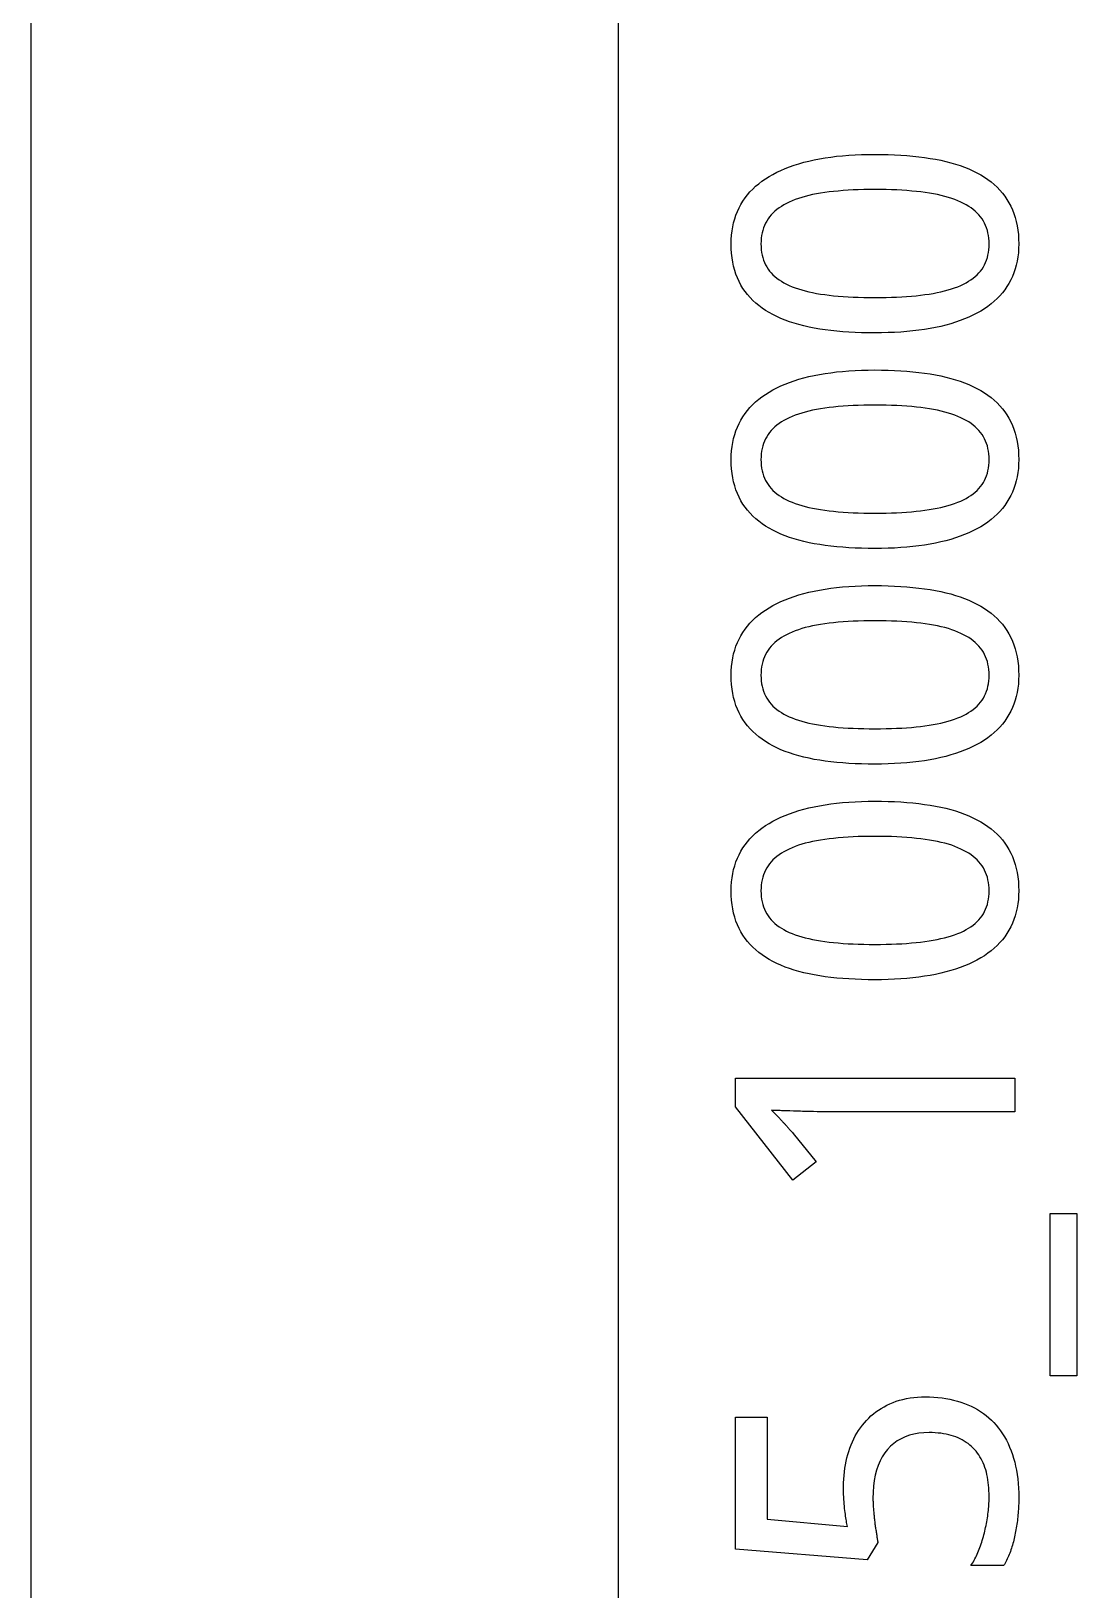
# Model space of a CAD drawing. Extents: x 3 to 23, y 13 to 118.
# Drawn here: x 10.2 to 19.11, y 38.82 to 52.09 of the extents above; entities that cross this region are included whole.
import ezdxf

# ---------------------------------------------------------------- set-up
doc = ezdxf.new("R2010")
doc.units = 0
doc.layers.get('0').update_dxf_attribs({"linetype": 'CONTINUOUS'})

msp = doc.modelspace()

# ---------------------------------------------------------------- linework, layer by layer
at = {"color": 0}
for points in [[(10.2, 52.74), (15.2, 52.74), (15.2, 22.7), (10.2, 22.7), (10.2, 52.74)], [(17.3865, 51.0437), (17.4435, 51.0433), (17.4993, 51.0421), (17.5539, 51.04), (17.6074, 51.0369), (17.6596, 51.0332), (17.7106, 51.0285), (17.7603, 51.0231), (17.8089, 51.0167), (17.8563, 51.0094), (17.9025, 51.0014), (17.9474, 50.9928), (17.9908, 50.9831), (18.0329, 50.9724), (18.0736, 50.9606), (18.1128, 50.9478), (18.1507, 50.9339), (18.1872, 50.9189), (18.2222, 50.9031), (18.256, 50.886), (18.2882, 50.8679), (18.319, 50.8492), (18.3483, 50.8293), (18.3762, 50.8085), (18.4025, 50.7864), (18.4274, 50.7633), (18.4507, 50.7393), (18.4725, 50.714), (18.4929, 50.6878), (18.5118, 50.6604), (18.529, 50.6319), (18.5449, 50.6024), (18.559, 50.5715), (18.5714, 50.5394), (18.5822, 50.5061), (18.5914, 50.4717), (18.5989, 50.4358), (18.6046, 50.3989), (18.6087, 50.3606), (18.6113, 50.3211), (18.6121, 50.2804), (18.6113, 50.2425), (18.6087, 50.2056), (18.6046, 50.1696), (18.5989, 50.1346), (18.5914, 50.1006), (18.5822, 50.0675), (18.5714, 50.0354), (18.559, 50.0043), (18.5449, 49.9743), (18.529, 49.9451), (18.5118, 49.9172), (18.4929, 49.8904), (18.4725, 49.8644), (18.4507, 49.8394), (18.4274, 49.8153), (18.4025, 49.7922), (18.3762, 49.77), (18.3483, 49.7487), (18.319, 49.7285), (18.2882, 49.7092), (18.256, 49.691), (18.2222, 49.6739), (18.1872, 49.6575), (18.1507, 49.6422), (18.1128, 49.6278), (18.0736, 49.6142), (18.0329, 49.6015), (17.9908, 49.5899), (17.9474, 49.579), (17.9025, 49.5692), (17.8563, 49.5604), (17.8089, 49.5528), (17.7603, 49.5458), (17.7106, 49.54), (17.6596, 49.535), (17.6074, 49.5308), (17.5539, 49.5276), (17.4993, 49.5254), (17.4435, 49.524), (17.3865, 49.5236), (17.3294, 49.524), (17.2737, 49.5251), (17.219, 49.5272), (17.1657, 49.5301), (17.1135, 49.5337), (17.0625, 49.5382), (17.0126, 49.5435), (16.9642, 49.5496), (16.9168, 49.5565), (16.8706, 49.5643), (16.8257, 49.5732), (16.7822, 49.5831), (16.7403, 49.5939), (16.6997, 49.6057), (16.6606, 49.6183), (16.6229, 49.6321), (16.5867, 49.6467), (16.5518, 49.6622), (16.5185, 49.6786), (16.4864, 49.6961), (16.4556, 49.7149), (16.4262, 49.7346), (16.3985, 49.7554), (16.3721, 49.7774), (16.3472, 49.8003), (16.3239, 49.8242), (16.3021, 49.8492), (16.2818, 49.8753), (16.2629, 49.9024), (16.2456, 49.9304), (16.2299, 49.96), (16.2157, 49.9908), (16.2032, 50.0228), (16.1925, 50.056), (16.1833, 50.0904), (16.1758, 50.126), (16.17, 50.1628), (16.1658, 50.2008), (16.1633, 50.24), (16.1625, 50.2804), (16.1633, 50.3186), (16.1658, 50.3558), (16.17, 50.3921), (16.1758, 50.4272), (16.1833, 50.4615), (16.1925, 50.4947), (16.2032, 50.5268), (16.2157, 50.5581), (16.2299, 50.5882), (16.2456, 50.6174), (16.2626, 50.6454), (16.2811, 50.6726), (16.3012, 50.6989), (16.3229, 50.724), (16.3461, 50.7483), (16.3707, 50.7717), (16.3969, 50.7939), (16.4247, 50.8153), (16.454, 50.8356), (16.4849, 50.855), (16.5168, 50.8733), (16.5501, 50.8908), (16.585, 50.9074), (16.6212, 50.9229), (16.659, 50.9375), (16.6981, 50.9513), (16.7386, 50.964), (16.7807, 50.9758), (16.824, 50.9867), (16.8689, 50.9965), (16.9151, 51.0056), (16.9625, 51.0135), (17.0113, 51.0206), (17.0611, 51.0268), (17.1122, 51.0319), (17.1646, 51.0363), (17.2182, 51.0394), (17.2731, 51.0418), (17.3292, 51.0433), (17.3865, 51.0437)], [(17.3865, 49.8247), (17.4347, 49.8249), (17.4817, 49.8257), (17.5275, 49.8268), (17.5719, 49.8286), (17.6151, 49.8308), (17.6572, 49.8335), (17.6981, 49.8367), (17.7375, 49.8403), (17.7758, 49.8444), (17.8129, 49.849), (17.8487, 49.8543), (17.8835, 49.86), (17.9169, 49.8664), (17.9492, 49.8733), (17.9801, 49.8808), (18.01, 49.8889), (18.0386, 49.8976), (18.0661, 49.9069), (18.0924, 49.9168), (18.1174, 49.9272), (18.1408, 49.9383), (18.1632, 49.95), (18.1843, 49.9624), (18.2043, 49.9754), (18.2231, 49.989), (18.2407, 50.0033), (18.2572, 50.0183), (18.2725, 50.034), (18.2867, 50.0503), (18.2996, 50.0672), (18.3111, 50.0851), (18.3213, 50.1039), (18.3303, 50.1233), (18.3382, 50.1435), (18.3447, 50.1644), (18.3501, 50.1861), (18.3544, 50.2086), (18.3574, 50.2318), (18.3592, 50.2557), (18.3599, 50.2804), (18.3592, 50.3051), (18.3574, 50.329), (18.3544, 50.3522), (18.3501, 50.3747), (18.3447, 50.3964), (18.3382, 50.4174), (18.3303, 50.4375), (18.3213, 50.4569), (18.3111, 50.4757), (18.2996, 50.4936), (18.2869, 50.5108), (18.2731, 50.5275), (18.2581, 50.5435), (18.2418, 50.5588), (18.2243, 50.5733), (18.2057, 50.5874), (18.1858, 50.6007), (18.1647, 50.6135), (18.1424, 50.6254), (18.1189, 50.6368), (18.0942, 50.6479), (18.0683, 50.6583), (18.0411, 50.6681), (18.0126, 50.6772), (17.9831, 50.6857), (17.9521, 50.6935), (17.92, 50.7007), (17.8867, 50.7072), (17.8521, 50.7131), (17.8163, 50.7182), (17.7787, 50.7232), (17.7401, 50.7276), (17.7003, 50.7315), (17.6592, 50.7349), (17.6168, 50.7378), (17.5732, 50.7401), (17.5285, 50.7419), (17.4824, 50.7432), (17.435, 50.744), (17.3865, 50.7443), (17.3383, 50.744), (17.2914, 50.7432), (17.2456, 50.7419), (17.2011, 50.7401), (17.1578, 50.7378), (17.1158, 50.7349), (17.075, 50.7315), (17.0354, 50.7276), (16.9972, 50.7232), (16.9601, 50.7182), (16.9243, 50.7131), (16.8896, 50.7072), (16.8563, 50.7007), (16.8242, 50.6935), (16.7932, 50.6857), (16.7636, 50.6772), (16.7351, 50.6681), (16.7081, 50.6583), (16.6821, 50.6479), (16.6574, 50.6368), (16.6339, 50.6254), (16.6115, 50.6135), (16.5906, 50.6007), (16.5707, 50.5874), (16.5519, 50.5733), (16.5344, 50.5588), (16.5182, 50.5435), (16.5032, 50.5275), (16.4893, 50.5108), (16.4767, 50.4936), (16.4653, 50.4757), (16.455, 50.4569), (16.446, 50.4375), (16.4382, 50.4174), (16.4315, 50.3964), (16.4261, 50.3747), (16.4219, 50.3522), (16.4189, 50.329), (16.4171, 50.3051), (16.4165, 50.2804), (16.4171, 50.2557), (16.4189, 50.2318), (16.4219, 50.2086), (16.4261, 50.1861), (16.4315, 50.1644), (16.4382, 50.1435), (16.446, 50.1233), (16.455, 50.1039), (16.4653, 50.0851), (16.4767, 50.0672), (16.4893, 50.0503), (16.5032, 50.034), (16.5182, 50.0183), (16.5344, 50.0033), (16.5519, 49.989), (16.5707, 49.9754), (16.5906, 49.9624), (16.6115, 49.95), (16.6339, 49.9383), (16.6574, 49.9272), (16.6821, 49.9168), (16.7081, 49.9069), (16.7351, 49.8976), (16.7636, 49.8889), (16.7932, 49.8808), (16.8242, 49.8733), (16.8563, 49.8664), (16.8896, 49.86), (16.9243, 49.8543), (16.9601, 49.849), (16.9972, 49.8444), (17.0354, 49.8403), (17.075, 49.8367), (17.1158, 49.8335), (17.1578, 49.8308), (17.2011, 49.8286), (17.2456, 49.8268), (17.2914, 49.8257), (17.3383, 49.8249), (17.3865, 49.8247)], [(17.3865, 49.2078), (17.4435, 49.2074), (17.4993, 49.2061), (17.5539, 49.204), (17.6074, 49.201), (17.6596, 49.1972), (17.7106, 49.1926), (17.7603, 49.1871), (17.8089, 49.1807), (17.8563, 49.1735), (17.9025, 49.1656), (17.9474, 49.1568), (17.9908, 49.1471), (18.0329, 49.1364), (18.0736, 49.1246), (18.1128, 49.1118), (18.1507, 49.0979), (18.1872, 49.0831), (18.2222, 49.0671), (18.256, 49.05), (18.2882, 49.0321), (18.319, 49.0132), (18.3483, 48.9935), (18.3762, 48.9725), (18.4025, 48.9506), (18.4274, 48.9275), (18.4507, 48.9033), (18.4725, 48.8781), (18.4929, 48.8518), (18.5118, 48.8244), (18.529, 48.796), (18.5449, 48.7664), (18.559, 48.7356), (18.5714, 48.7035), (18.5822, 48.6703), (18.5914, 48.6357), (18.5989, 48.5999), (18.6046, 48.5629), (18.6087, 48.5247), (18.6113, 48.4851), (18.6121, 48.4444), (18.6113, 48.4065), (18.6087, 48.3696), (18.6046, 48.3336), (18.5989, 48.2986), (18.5914, 48.2646), (18.5822, 48.2315), (18.5714, 48.1994), (18.559, 48.1685), (18.5449, 48.1383), (18.529, 48.1092), (18.5118, 48.0814), (18.4929, 48.0544), (18.4725, 48.0285), (18.4507, 48.0035), (18.4274, 47.9793), (18.4025, 47.9563), (18.3762, 47.934), (18.3483, 47.9128), (18.319, 47.8925), (18.2882, 47.8732), (18.256, 47.8551), (18.2222, 47.8379), (18.1872, 47.8217), (18.1507, 47.8063), (18.1128, 47.7918), (18.0736, 47.7782), (18.0329, 47.7656), (17.9908, 47.7539), (17.9474, 47.7431), (17.9025, 47.7332), (17.8563, 47.7246), (17.8089, 47.7168), (17.7603, 47.71), (17.7106, 47.704), (17.6596, 47.699), (17.6074, 47.6949), (17.5539, 47.6917), (17.4993, 47.6894), (17.4435, 47.6881), (17.3865, 47.6876), (17.3294, 47.6881), (17.2737, 47.6893), (17.219, 47.6913), (17.1657, 47.6942), (17.1135, 47.6978), (17.0625, 47.7022), (17.0126, 47.7075), (16.9642, 47.7136), (16.9168, 47.7206), (16.8706, 47.7283), (16.8257, 47.7372), (16.7822, 47.7471), (16.7403, 47.7579), (16.6997, 47.7697), (16.6606, 47.7825), (16.6229, 47.7961), (16.5867, 47.8107), (16.5518, 47.8263), (16.5185, 47.8428), (16.4864, 47.8601), (16.4556, 47.8789), (16.4262, 47.8987), (16.3985, 47.9196), (16.3721, 47.9414), (16.3472, 47.9643), (16.3239, 47.9883), (16.3021, 48.0133), (16.2818, 48.0393), (16.2629, 48.0664), (16.2456, 48.0946), (16.2299, 48.1242), (16.2157, 48.1549), (16.2032, 48.1868), (16.1925, 48.22), (16.1833, 48.2544), (16.1758, 48.29), (16.17, 48.3268), (16.1658, 48.3649), (16.1633, 48.404), (16.1625, 48.4444), (16.1633, 48.4826), (16.1658, 48.5199), (16.17, 48.5561), (16.1758, 48.5914), (16.1833, 48.6256), (16.1925, 48.6587), (16.2032, 48.6908), (16.2157, 48.7221), (16.2299, 48.7522), (16.2456, 48.7814), (16.2626, 48.8096), (16.2811, 48.8367), (16.3012, 48.8629), (16.3229, 48.8882), (16.3461, 48.9124), (16.3707, 48.9357), (16.3969, 48.9579), (16.4247, 48.9793), (16.454, 48.9996), (16.4849, 49.019), (16.5168, 49.0374), (16.5501, 49.0549), (16.585, 49.0714), (16.6212, 49.0869), (16.659, 49.1017), (16.6981, 49.1153), (16.7386, 49.1281), (16.7807, 49.1399), (16.824, 49.1507), (16.8689, 49.1606), (16.9151, 49.1696), (16.9625, 49.1776), (17.0113, 49.1847), (17.0611, 49.1908), (17.1122, 49.196), (17.1646, 49.2003), (17.2182, 49.2036), (17.2731, 49.206), (17.3292, 49.2074), (17.3865, 49.2078)], [(17.3865, 47.9887), (17.4347, 47.989), (17.4817, 47.9897), (17.5275, 47.991), (17.5719, 47.9926), (17.6151, 47.9949), (17.6572, 47.9975), (17.6981, 48.0007), (17.7375, 48.0043), (17.7758, 48.0085), (17.8129, 48.0132), (17.8487, 48.0183), (17.8835, 48.024), (17.9169, 48.0304), (17.9492, 48.0374), (17.9801, 48.0449), (18.01, 48.0531), (18.0386, 48.0617), (18.0661, 48.071), (18.0924, 48.0808), (18.1174, 48.0913), (18.1408, 48.1024), (18.1632, 48.114), (18.1843, 48.1264), (18.2043, 48.1394), (18.2231, 48.1531), (18.2407, 48.1675), (18.2572, 48.1824), (18.2725, 48.1981), (18.2867, 48.2143), (18.2996, 48.2312), (18.3111, 48.2492), (18.3213, 48.2679), (18.3303, 48.2874), (18.3382, 48.3075), (18.3447, 48.3285), (18.3501, 48.3501), (18.3544, 48.3726), (18.3574, 48.3958), (18.3592, 48.4197), (18.3599, 48.4444), (18.3592, 48.4692), (18.3574, 48.4931), (18.3544, 48.5162), (18.3501, 48.5388), (18.3447, 48.5604), (18.3382, 48.5814), (18.3303, 48.6015), (18.3213, 48.621), (18.3111, 48.6397), (18.2996, 48.6576), (18.2869, 48.6749), (18.2731, 48.6915), (18.2581, 48.7075), (18.2418, 48.7228), (18.2243, 48.7374), (18.2057, 48.7514), (18.1858, 48.7647), (18.1647, 48.7775), (18.1424, 48.7894), (18.1189, 48.801), (18.0942, 48.8119), (18.0683, 48.8224), (18.0411, 48.8322), (18.0126, 48.8413), (17.9831, 48.8497), (17.9521, 48.8575), (17.92, 48.8647), (17.8867, 48.8713), (17.8521, 48.8771), (17.8163, 48.8822), (17.7787, 48.8872), (17.7401, 48.8917), (17.7003, 48.8956), (17.6592, 48.8989), (17.6168, 48.9018), (17.5732, 48.9042), (17.5285, 48.906), (17.4824, 48.9072), (17.435, 48.9081), (17.3865, 48.9083), (17.3383, 48.9081), (17.2914, 48.9072), (17.2456, 48.906), (17.2011, 48.9042), (17.1578, 48.9018), (17.1158, 48.8989), (17.075, 48.8956), (17.0354, 48.8917), (16.9972, 48.8872), (16.9601, 48.8822), (16.9243, 48.8771), (16.8896, 48.8713), (16.8563, 48.8647), (16.8242, 48.8575), (16.7932, 48.8497), (16.7636, 48.8413), (16.7351, 48.8322), (16.7081, 48.8224), (16.6821, 48.8119), (16.6574, 48.801), (16.6339, 48.7894), (16.6115, 48.7775), (16.5906, 48.7647), (16.5707, 48.7514), (16.5519, 48.7374), (16.5344, 48.7228), (16.5182, 48.7075), (16.5032, 48.6915), (16.4893, 48.6749), (16.4767, 48.6576), (16.4653, 48.6397), (16.455, 48.621), (16.446, 48.6015), (16.4382, 48.5814), (16.4315, 48.5604), (16.4261, 48.5388), (16.4219, 48.5162), (16.4189, 48.4931), (16.4171, 48.4692), (16.4165, 48.4444), (16.4171, 48.4197), (16.4189, 48.3958), (16.4219, 48.3726), (16.4261, 48.3501), (16.4315, 48.3285), (16.4382, 48.3075), (16.446, 48.2874), (16.455, 48.2679), (16.4653, 48.2492), (16.4767, 48.2312), (16.4893, 48.2143), (16.5032, 48.1981), (16.5182, 48.1824), (16.5344, 48.1675), (16.5519, 48.1531), (16.5707, 48.1394), (16.5906, 48.1264), (16.6115, 48.114), (16.6339, 48.1024), (16.6574, 48.0913), (16.6821, 48.0808), (16.7081, 48.071), (16.7351, 48.0617), (16.7636, 48.0531), (16.7932, 48.0449), (16.8242, 48.0374), (16.8563, 48.0304), (16.8896, 48.024), (16.9243, 48.0183), (16.9601, 48.0132), (16.9972, 48.0085), (17.0354, 48.0043), (17.075, 48.0007), (17.1158, 47.9975), (17.1578, 47.9949), (17.2011, 47.9926), (17.2456, 47.991), (17.2914, 47.9897), (17.3383, 47.989), (17.3865, 47.9887)], [(17.3865, 47.3718), (17.4435, 47.3714), (17.4993, 47.3701), (17.5539, 47.3681), (17.6074, 47.3651), (17.6596, 47.3613), (17.7106, 47.3567), (17.7603, 47.3511), (17.8089, 47.3447), (17.8563, 47.3376), (17.9025, 47.3296), (17.9474, 47.3208), (17.9908, 47.3112), (18.0329, 47.3004), (18.0736, 47.2886), (18.1128, 47.2758), (18.1507, 47.2619), (18.1872, 47.2471), (18.2222, 47.2311), (18.256, 47.2142), (18.2882, 47.1961), (18.319, 47.1774), (18.3483, 47.1575), (18.3762, 47.1365), (18.4025, 47.1146), (18.4274, 47.0915), (18.4507, 47.0674), (18.4725, 47.0422), (18.4929, 47.0158), (18.5118, 46.9885), (18.529, 46.9601), (18.5449, 46.9306), (18.559, 46.8997), (18.5714, 46.8676), (18.5822, 46.8343), (18.5914, 46.7997), (18.5989, 46.764), (18.6046, 46.7269), (18.6087, 46.6888), (18.6113, 46.6493), (18.6121, 46.6085), (18.6113, 46.5706), (18.6087, 46.5336), (18.6046, 46.4976), (18.5989, 46.4626), (18.5914, 46.4286), (18.5822, 46.3957), (18.5714, 46.3636), (18.559, 46.3325), (18.5449, 46.3024), (18.529, 46.2732), (18.5118, 46.2454), (18.4929, 46.2185), (18.4725, 46.1925), (18.4507, 46.1675), (18.4274, 46.1435), (18.4025, 46.1203), (18.3762, 46.0981), (18.3483, 46.0769), (18.319, 46.0565), (18.2882, 46.0372), (18.256, 46.0192), (18.2222, 46.0019), (18.1872, 45.9857), (18.1507, 45.9703), (18.1128, 45.9558), (18.0736, 45.9424), (18.0329, 45.9297), (17.9908, 45.9179), (17.9474, 45.9072), (17.9025, 45.8972), (17.8563, 45.8886), (17.8089, 45.8808), (17.7603, 45.874), (17.7106, 45.8681), (17.6596, 45.8631), (17.6074, 45.859), (17.5539, 45.8558), (17.4993, 45.8535), (17.4435, 45.8521), (17.3865, 45.8517), (17.3294, 45.8521), (17.2737, 45.8533), (17.219, 45.8554), (17.1657, 45.8582), (17.1135, 45.8618), (17.0625, 45.8664), (17.0126, 45.8717), (16.9642, 45.8778), (16.9168, 45.8846), (16.8706, 45.8924), (16.8257, 45.9012), (16.7822, 45.9113), (16.7403, 45.9221), (16.6997, 45.9338), (16.6606, 45.9465), (16.6229, 45.9601), (16.5867, 45.9747), (16.5518, 45.9903), (16.5185, 46.0068), (16.4864, 46.0242), (16.4556, 46.0429), (16.4262, 46.0628), (16.3985, 46.0836), (16.3721, 46.1054), (16.3472, 46.1283), (16.3239, 46.1524), (16.3021, 46.1774), (16.2818, 46.2033), (16.2629, 46.2304), (16.2456, 46.2586), (16.2299, 46.2882), (16.2157, 46.3189), (16.2032, 46.351), (16.1925, 46.3842), (16.1833, 46.4185), (16.1758, 46.454), (16.17, 46.4908), (16.1658, 46.5289), (16.1633, 46.5681), (16.1625, 46.6085), (16.1633, 46.6468), (16.1658, 46.684), (16.17, 46.7201), (16.1758, 46.7554), (16.1833, 46.7896), (16.1925, 46.8228), (16.2032, 46.855), (16.2157, 46.8861), (16.2299, 46.9162), (16.2456, 46.9454), (16.2626, 46.9736), (16.2811, 47.0008), (16.3012, 47.0269), (16.3229, 47.0522), (16.3461, 47.0764), (16.3707, 47.0997), (16.3969, 47.1221), (16.4247, 47.1433), (16.454, 47.1638), (16.4849, 47.1831), (16.5168, 47.2015), (16.5501, 47.2189), (16.585, 47.2354), (16.6212, 47.251), (16.659, 47.2657), (16.6981, 47.2793), (16.7386, 47.2921), (16.7807, 47.3039), (16.824, 47.3147), (16.8689, 47.3247), (16.9151, 47.3336), (16.9625, 47.3417), (17.0113, 47.3488), (17.0611, 47.3549), (17.1122, 47.36), (17.1646, 47.3643), (17.2182, 47.3676), (17.2731, 47.37), (17.3292, 47.3714), (17.3865, 47.3718)], [(17.3865, 46.1528), (17.4347, 46.1531), (17.4817, 46.1538), (17.5275, 46.155), (17.5719, 46.1567), (17.6151, 46.1589), (17.6572, 46.1615), (17.6981, 46.1647), (17.7375, 46.1685), (17.7758, 46.1725), (17.8129, 46.1772), (17.8487, 46.1824), (17.8835, 46.1882), (17.9169, 46.1944), (17.9492, 46.2014), (17.9801, 46.2089), (18.01, 46.2171), (18.0386, 46.2257), (18.0661, 46.235), (18.0924, 46.2449), (18.1174, 46.2553), (18.1408, 46.2664), (18.1632, 46.2781), (18.1843, 46.2906), (18.2043, 46.3035), (18.2231, 46.3172), (18.2407, 46.3315), (18.2572, 46.3465), (18.2725, 46.3621), (18.2867, 46.3783), (18.2996, 46.3953), (18.3111, 46.4132), (18.3213, 46.4319), (18.3303, 46.4514), (18.3382, 46.4717), (18.3447, 46.4925), (18.3501, 46.5143), (18.3544, 46.5367), (18.3574, 46.5599), (18.3592, 46.5839), (18.3599, 46.6085), (18.3592, 46.6332), (18.3574, 46.6572), (18.3544, 46.6804), (18.3501, 46.7028), (18.3447, 46.7244), (18.3382, 46.7454), (18.3303, 46.7657), (18.3213, 46.7851), (18.3111, 46.8038), (18.2996, 46.8218), (18.2869, 46.839), (18.2731, 46.8556), (18.2581, 46.8715), (18.2418, 46.8868), (18.2243, 46.9015), (18.2057, 46.9156), (18.1858, 46.9289), (18.1647, 46.9415), (18.1424, 46.9536), (18.1189, 46.965), (18.0942, 46.976), (18.0683, 46.9864), (18.0411, 46.9963), (18.0126, 47.0053), (17.9831, 47.0138), (17.9521, 47.0217), (17.92, 47.0288), (17.8867, 47.0353), (17.8521, 47.0411), (17.8163, 47.0464), (17.7787, 47.0512), (17.7401, 47.0557), (17.7003, 47.0596), (17.6592, 47.0631), (17.6168, 47.0658), (17.5732, 47.0682), (17.5285, 47.07), (17.4824, 47.0714), (17.435, 47.0721), (17.3865, 47.0724), (17.3383, 47.0721), (17.2914, 47.0714), (17.2456, 47.07), (17.2011, 47.0682), (17.1578, 47.0658), (17.1158, 47.0631), (17.075, 47.0596), (17.0354, 47.0557), (16.9972, 47.0512), (16.9601, 47.0464), (16.9243, 47.0411), (16.8896, 47.0353), (16.8563, 47.0288), (16.8242, 47.0217), (16.7932, 47.0138), (16.7636, 47.0053), (16.7351, 46.9963), (16.7081, 46.9864), (16.6821, 46.976), (16.6574, 46.965), (16.6339, 46.9536), (16.6115, 46.9415), (16.5906, 46.9289), (16.5707, 46.9156), (16.5519, 46.9015), (16.5344, 46.8868), (16.5182, 46.8715), (16.5032, 46.8556), (16.4893, 46.839), (16.4767, 46.8218), (16.4653, 46.8038), (16.455, 46.7851), (16.446, 46.7657), (16.4382, 46.7454), (16.4315, 46.7244), (16.4261, 46.7028), (16.4219, 46.6804), (16.4189, 46.6572), (16.4171, 46.6332), (16.4165, 46.6085), (16.4171, 46.5839), (16.4189, 46.5599), (16.4219, 46.5367), (16.4261, 46.5143), (16.4315, 46.4925), (16.4382, 46.4717), (16.446, 46.4514), (16.455, 46.4319), (16.4653, 46.4132), (16.4767, 46.3953), (16.4893, 46.3783), (16.5032, 46.3621), (16.5182, 46.3465), (16.5344, 46.3315), (16.5519, 46.3172), (16.5707, 46.3035), (16.5906, 46.2906), (16.6115, 46.2781), (16.6339, 46.2664), (16.6574, 46.2553), (16.6821, 46.2449), (16.7081, 46.235), (16.7351, 46.2257), (16.7636, 46.2171), (16.7932, 46.2089), (16.8242, 46.2014), (16.8563, 46.1944), (16.8896, 46.1882), (16.9243, 46.1824), (16.9601, 46.1772), (16.9972, 46.1725), (17.0354, 46.1685), (17.075, 46.1647), (17.1158, 46.1615), (17.1578, 46.1589), (17.2011, 46.1567), (17.2456, 46.155), (17.2914, 46.1538), (17.3383, 46.1531), (17.3865, 46.1528)], [(17.3865, 45.536), (17.4435, 45.5356), (17.4993, 45.5343), (17.5539, 45.5321), (17.6074, 45.5292), (17.6596, 45.5254), (17.7106, 45.5207), (17.7603, 45.5151), (17.8089, 45.5089), (17.8563, 45.5017), (17.9025, 45.4936), (17.9474, 45.485), (17.9908, 45.4753), (18.0329, 45.4644), (18.0736, 45.4528), (18.1128, 45.4399), (18.1507, 45.426), (18.1872, 45.4111), (18.2222, 45.3951), (18.256, 45.3782), (18.2882, 45.3601), (18.319, 45.3414), (18.3483, 45.3215), (18.3762, 45.3007), (18.4025, 45.2786), (18.4274, 45.2556), (18.4507, 45.2314), (18.4725, 45.2063), (18.4929, 45.18), (18.5118, 45.1526), (18.529, 45.1242), (18.5449, 45.0946), (18.559, 45.0638), (18.5714, 45.0317), (18.5822, 44.9983), (18.5914, 44.9639), (18.5989, 44.9281), (18.6046, 44.891), (18.6087, 44.8528), (18.6113, 44.8133), (18.6121, 44.7726), (18.6113, 44.7347), (18.6087, 44.6978), (18.6046, 44.6618), (18.5989, 44.6268), (18.5914, 44.5928), (18.5822, 44.5597), (18.5714, 44.5276), (18.559, 44.4965), (18.5449, 44.4664), (18.529, 44.4374), (18.5118, 44.4094), (18.4929, 44.3825), (18.4725, 44.3565), (18.4507, 44.3315), (18.4274, 44.3075), (18.4025, 44.2843), (18.3762, 44.2622), (18.3483, 44.241), (18.319, 44.2207), (18.2882, 44.2013), (18.256, 44.1832), (18.2222, 44.166), (18.1872, 44.1497), (18.1507, 44.1343), (18.1128, 44.1199), (18.0736, 44.1064), (18.0329, 44.0938), (17.9908, 44.0821), (17.9474, 44.0712), (17.9025, 44.0614), (17.8563, 44.0526), (17.8089, 44.0449), (17.7603, 44.0381), (17.7106, 44.0322), (17.6596, 44.0271), (17.6074, 44.0231), (17.5539, 44.0199), (17.4993, 44.0176), (17.4435, 44.0162), (17.3865, 44.0157), (17.3294, 44.0161), (17.2737, 44.0174), (17.219, 44.0194), (17.1657, 44.0222), (17.1135, 44.026), (17.0625, 44.0304), (17.0126, 44.0357), (16.9642, 44.0418), (16.9168, 44.0488), (16.8706, 44.0564), (16.8257, 44.0654), (16.7822, 44.0753), (16.7403, 44.0861), (16.6997, 44.0978), (16.6606, 44.1106), (16.6229, 44.1242), (16.5867, 44.1388), (16.5518, 44.1543), (16.5185, 44.1708), (16.4864, 44.1883), (16.4556, 44.2071), (16.4262, 44.2268), (16.3985, 44.2476), (16.3721, 44.2696), (16.3472, 44.2925), (16.3239, 44.3164), (16.3021, 44.3414), (16.2818, 44.3675), (16.2629, 44.3946), (16.2456, 44.4226), (16.2299, 44.4522), (16.2157, 44.4831), (16.2032, 44.515), (16.1925, 44.5482), (16.1833, 44.5825), (16.1758, 44.6182), (16.17, 44.655), (16.1658, 44.6929), (16.1633, 44.7322), (16.1625, 44.7726), (16.1633, 44.8108), (16.1658, 44.8481), (16.17, 44.8843), (16.1758, 44.9194), (16.1833, 44.9536), (16.1925, 44.9868), (16.2032, 45.019), (16.2157, 45.0501), (16.2299, 45.0804), (16.2456, 45.1094), (16.2626, 45.1376), (16.2811, 45.1649), (16.3012, 45.191), (16.3229, 45.2163), (16.3461, 45.2406), (16.3707, 45.2638), (16.3969, 45.2861), (16.4247, 45.3074), (16.454, 45.3278), (16.4849, 45.3471), (16.5168, 45.3656), (16.5501, 45.3831), (16.585, 45.3996), (16.6212, 45.4151), (16.659, 45.4297), (16.6981, 45.4435), (16.7386, 45.4561), (16.7807, 45.4679), (16.824, 45.4787), (16.8689, 45.4887), (16.9151, 45.4976), (16.9625, 45.5057), (17.0113, 45.5128), (17.0611, 45.5189), (17.1122, 45.5242), (17.1646, 45.5283), (17.2182, 45.5317), (17.2731, 45.534), (17.3292, 45.5354), (17.3865, 45.536)], [(17.3865, 44.3168), (17.4347, 44.3171), (17.4817, 44.3178), (17.5275, 44.319), (17.5719, 44.3207), (17.6151, 44.3229), (17.6572, 44.3257), (17.6981, 44.3287), (17.7375, 44.3325), (17.7758, 44.3367), (17.8129, 44.3413), (17.8487, 44.3464), (17.8835, 44.3522), (17.9169, 44.3586), (17.9492, 44.3656), (17.9801, 44.3731), (18.01, 44.3811), (18.0386, 44.3899), (18.0661, 44.399), (18.0924, 44.4089), (18.1174, 44.4194), (18.1408, 44.4304), (18.1632, 44.4422), (18.1843, 44.4546), (18.2043, 44.4676), (18.2231, 44.4812), (18.2407, 44.4956), (18.2572, 44.5106), (18.2725, 44.5261), (18.2867, 44.5425), (18.2996, 44.5593), (18.3111, 44.5774), (18.3213, 44.596), (18.3303, 44.6154), (18.3382, 44.6357), (18.3447, 44.6567), (18.3501, 44.6783), (18.3544, 44.7007), (18.3574, 44.7239), (18.3592, 44.7479), (18.3599, 44.7726), (18.3592, 44.7972), (18.3574, 44.8212), (18.3544, 44.8444), (18.3501, 44.8668), (18.3447, 44.8886), (18.3382, 44.9094), (18.3303, 44.9297), (18.3213, 44.9492), (18.3111, 44.9679), (18.2996, 44.9858), (18.2869, 45.0031), (18.2731, 45.0197), (18.2581, 45.0356), (18.2418, 45.051), (18.2243, 45.0656), (18.2057, 45.0796), (18.1858, 45.0929), (18.1647, 45.1056), (18.1424, 45.1176), (18.1189, 45.129), (18.0942, 45.1401), (18.0683, 45.1506), (18.0411, 45.1603), (18.0126, 45.1694), (17.9831, 45.1779), (17.9521, 45.1857), (17.92, 45.1928), (17.8867, 45.1993), (17.8521, 45.2051), (17.8163, 45.2104), (17.7787, 45.2154), (17.7401, 45.2197), (17.7003, 45.2238), (17.6592, 45.2271), (17.6168, 45.23), (17.5732, 45.2322), (17.5285, 45.2342), (17.4824, 45.2354), (17.435, 45.2363), (17.3865, 45.2364), (17.3383, 45.2363), (17.2914, 45.2354), (17.2456, 45.2342), (17.2011, 45.2322), (17.1578, 45.23), (17.1158, 45.2271), (17.075, 45.2238), (17.0354, 45.2197), (16.9972, 45.2154), (16.9601, 45.2104), (16.9243, 45.2051), (16.8896, 45.1993), (16.8563, 45.1928), (16.8242, 45.1857), (16.7932, 45.1779), (16.7636, 45.1694), (16.7351, 45.1603), (16.7081, 45.1506), (16.6821, 45.1401), (16.6574, 45.129), (16.6339, 45.1176), (16.6115, 45.1056), (16.5906, 45.0929), (16.5707, 45.0796), (16.5519, 45.0656), (16.5344, 45.051), (16.5182, 45.0356), (16.5032, 45.0197), (16.4893, 45.0031), (16.4767, 44.9858), (16.4653, 44.9679), (16.455, 44.9492), (16.446, 44.9297), (16.4382, 44.9094), (16.4315, 44.8886), (16.4261, 44.8668), (16.4219, 44.8444), (16.4189, 44.8212), (16.4171, 44.7972), (16.4165, 44.7726), (16.4171, 44.7479), (16.4189, 44.7239), (16.4219, 44.7007), (16.4261, 44.6783), (16.4315, 44.6567), (16.4382, 44.6357), (16.446, 44.6154), (16.455, 44.596), (16.4653, 44.5774), (16.4767, 44.5593), (16.4893, 44.5425), (16.5032, 44.5261), (16.5182, 44.5106), (16.5344, 44.4956), (16.5519, 44.4812), (16.5707, 44.4676), (16.5906, 44.4546), (16.6115, 44.4422), (16.6339, 44.4304), (16.6574, 44.4194), (16.6821, 44.4089), (16.7081, 44.399), (16.7351, 44.3899), (16.7636, 44.3811), (16.7932, 44.3731), (16.8242, 44.3656), (16.8563, 44.3586), (16.8896, 44.3522), (16.9243, 44.3464), (16.9601, 44.3413), (16.9972, 44.3367), (17.0354, 44.3325), (17.075, 44.3287), (17.1158, 44.3257), (17.1578, 44.3229), (17.2011, 44.3207), (17.2456, 44.319), (17.2914, 44.3178), (17.3383, 44.3171), (17.3865, 44.3168)], [(18.5796, 43.1775), (18.5796, 42.8911), (16.9437, 42.8911), (16.9279, 42.8914), (16.9119, 42.8917), (16.8961, 42.8921), (16.8644, 42.8926), (16.8487, 42.8931), (16.8329, 42.8933), (16.8172, 42.8936), (16.8015, 42.894), (16.786, 42.8943), (16.77, 42.895), (16.7543, 42.8956), (16.7387, 42.8961), (16.7235, 42.8967), (16.7082, 42.8972), (16.6932, 42.8976), (16.6635, 42.8985), (16.649, 42.8989), (16.6346, 42.8992), (16.6201, 42.8999), (16.606, 42.9004), (16.5922, 42.901), (16.5789, 42.9015), (16.5658, 42.9021), (16.5531, 42.9025), (16.5408, 42.9029), (16.5289, 42.9033), (16.5172, 42.9038), (16.506, 42.904), (16.5118, 42.8986), (16.5174, 42.8933), (16.5228, 42.8881), (16.5281, 42.8831), (16.5332, 42.8781), (16.5382, 42.8732), (16.5431, 42.8686), (16.5521, 42.8596), (16.5564, 42.8553), (16.5607, 42.851), (16.5649, 42.8468), (16.569, 42.8424), (16.5731, 42.8381), (16.5772, 42.8338), (16.5812, 42.8293), (16.5893, 42.8204), (16.5932, 42.8158), (16.5971, 42.8114), (16.6011, 42.8071), (16.6051, 42.8028), (16.6092, 42.7983), (16.6133, 42.7939), (16.6175, 42.7893), (16.6218, 42.7847), (16.6261, 42.7801), (16.6304, 42.7754), (16.6349, 42.7706), (16.6394, 42.7657), (16.6437, 42.7608), (16.6482, 42.7556), (16.6529, 42.7503), (16.6576, 42.7447), (16.6626, 42.7389), (16.6678, 42.7329), (16.6731, 42.7268), (16.6785, 42.7204), (16.6842, 42.7139), (16.6899, 42.7072), (16.8868, 42.4663), (16.6867, 42.31), (16.2, 42.9333), (16.2, 43.1775), (18.5796, 43.1775)], [(18.879, 42.0268), (19.1069, 42.0268), (19.1069, 40.6433), (18.879, 40.6433), (18.879, 42.0268)], [(17.1196, 39.701), (17.12, 39.7329), (17.1214, 39.7644), (17.1238, 39.7956), (17.1269, 39.8263), (17.131, 39.8564), (17.136, 39.8861), (17.1419, 39.9154), (17.1487, 39.9442), (17.1565, 39.9725), (17.1651, 40.0004), (17.1744, 40.0281), (17.1844, 40.055), (17.1954, 40.0811), (17.2074, 40.1064), (17.2201, 40.1311), (17.2337, 40.155), (17.2482, 40.1781), (17.2636, 40.2004), (17.2799, 40.2221), (17.2969, 40.2429), (17.315, 40.2633), (17.3339, 40.2828), (17.3535, 40.3014), (17.374, 40.319), (17.3954, 40.3357), (17.4176, 40.3515), (17.4408, 40.3665), (17.4647, 40.3804), (17.4894, 40.3936), (17.5151, 40.4057), (17.5415, 40.4168), (17.5687, 40.4268), (17.5969, 40.4356), (17.6258, 40.4432), (17.6554, 40.4497), (17.686, 40.455), (17.7174, 40.459), (17.7494, 40.4619), (17.7825, 40.4637), (17.8163, 40.4643), (17.8529, 40.4637), (17.8889, 40.4621), (17.9242, 40.4593), (17.9586, 40.4554), (17.9924, 40.4504), (18.0254, 40.4444), (18.0576, 40.4372), (18.0892, 40.4289), (18.1199, 40.4194), (18.1499, 40.409), (18.179, 40.3974), (18.2072, 40.3847), (18.2346, 40.371), (18.2611, 40.3561), (18.2865, 40.3403), (18.3113, 40.3232), (18.3349, 40.3051), (18.3576, 40.2861), (18.3796, 40.2658), (18.4006, 40.2446), (18.4206, 40.2222), (18.4396, 40.1989), (18.4578, 40.1744), (18.475, 40.149), (18.4913, 40.1225), (18.5065, 40.095), (18.521, 40.0664), (18.5343, 40.0368), (18.5468, 40.0061), (18.5583, 39.9744), (18.5686, 39.9421), (18.5778, 39.9086), (18.5858, 39.8743), (18.5928, 39.839), (18.5986, 39.8026), (18.6035, 39.7654), (18.6072, 39.7272), (18.61, 39.6879), (18.6115, 39.6478), (18.6121, 39.6065), (18.6121, 39.59), (18.6118, 39.5735), (18.6114, 39.5569), (18.6108, 39.5404), (18.61, 39.524), (18.6092, 39.5075), (18.6081, 39.4911), (18.6069, 39.4749), (18.6056, 39.4585), (18.604, 39.4422), (18.6022, 39.4262), (18.6004, 39.4104), (18.5983, 39.3947), (18.5961, 39.3792), (18.5938, 39.3636), (18.5912, 39.3482), (18.5886, 39.3329), (18.5857, 39.3176), (18.5828, 39.3026), (18.5796, 39.2875), (18.5765, 39.2729), (18.5733, 39.2585), (18.5699, 39.2442), (18.5663, 39.23), (18.5625, 39.216), (18.5585, 39.2019), (18.5543, 39.1882), (18.5499, 39.1746), (18.5453, 39.161), (18.5406, 39.1476), (18.5356, 39.1343), (18.5304, 39.1214), (18.5251, 39.1088), (18.5197, 39.0962), (18.514, 39.0842), (18.5082, 39.0722), (18.5024, 39.0606), (18.4962, 39.0492), (18.49, 39.0381), (18.4835, 39.0271), (18.2036, 39.0271), (18.211, 39.0381), (18.2182, 39.0493), (18.2253, 39.061), (18.2322, 39.0729), (18.239, 39.0853), (18.2456, 39.0981), (18.2519, 39.1111), (18.2582, 39.1246), (18.2643, 39.1383), (18.2703, 39.1525), (18.2761, 39.1672), (18.2817, 39.1821), (18.2869, 39.1969), (18.2922, 39.2121), (18.2972, 39.2274), (18.3019, 39.2426), (18.3065, 39.2582), (18.311, 39.2739), (18.3151, 39.2896), (18.3192, 39.3054), (18.3229, 39.3214), (18.3267, 39.3374), (18.3301, 39.3533), (18.3335, 39.3693), (18.3367, 39.3853), (18.3396, 39.4011), (18.3425, 39.4171), (18.3451, 39.4331), (18.3476, 39.449), (18.35, 39.465), (18.3519, 39.4811), (18.3536, 39.4969), (18.355, 39.5126), (18.3563, 39.5281), (18.3574, 39.5431), (18.3582, 39.5579), (18.3589, 39.5725), (18.3594, 39.5868), (18.3597, 39.601), (18.3599, 39.6147), (18.3596, 39.6401), (18.3586, 39.665), (18.3572, 39.6893), (18.3551, 39.7132), (18.3525, 39.7364), (18.3493, 39.759), (18.3454, 39.7811), (18.3411, 39.8028), (18.3361, 39.8238), (18.3306, 39.8442), (18.324, 39.864), (18.3168, 39.8833), (18.309, 39.9019), (18.3006, 39.92), (18.2915, 39.9374), (18.2817, 39.9542), (18.2713, 39.9703), (18.2603, 39.9858), (18.2485, 40.0008), (18.2361, 40.0151), (18.2231, 40.0288), (18.2094, 40.0418), (18.1951, 40.0542), (18.1801, 40.0658), (18.1644, 40.0769), (18.1482, 40.0874), (18.1312, 40.0971), (18.1137, 40.1062), (18.0956, 40.1147), (18.0767, 40.1225), (18.0571, 40.1296), (18.0368, 40.136), (18.0158, 40.1417), (17.994, 40.1465), (17.9717, 40.1506), (17.9485, 40.154), (17.9246, 40.1565), (17.9, 40.1585), (17.8747, 40.1596), (17.8487, 40.16), (17.8033, 40.1585), (17.7601, 40.1542), (17.719, 40.1471), (17.6803, 40.1371), (17.6436, 40.1242), (17.6093, 40.1083), (17.5771, 40.0897), (17.5472, 40.0683), (17.5194, 40.0439), (17.4939, 40.0167), (17.4704, 39.9868), (17.4494, 39.9542), (17.4308, 39.919), (17.4147, 39.8812), (17.4011, 39.841), (17.39, 39.7979), (17.3814, 39.7524), (17.3751, 39.7042), (17.3715, 39.6535), (17.3703, 39.6), (17.3703, 39.5913), (17.3704, 39.5822), (17.3707, 39.5729), (17.371, 39.5636), (17.3715, 39.554), (17.3719, 39.5444), (17.3726, 39.5346), (17.3733, 39.5246), (17.3742, 39.5143), (17.3751, 39.504), (17.3758, 39.4939), (17.3765, 39.4838), (17.3774, 39.4736), (17.3782, 39.4635), (17.3792, 39.4532), (17.3801, 39.4429), (17.3812, 39.4326), (17.3824, 39.4222), (17.3836, 39.4119), (17.3849, 39.4015), (17.3863, 39.3914), (17.3875, 39.3814), (17.3889, 39.3715), (17.3904, 39.3617), (17.3918, 39.3518), (17.3933, 39.3421), (17.3949, 39.3325), (17.3964, 39.3228), (17.3979, 39.3133), (17.3996, 39.3039), (17.4008, 39.2949), (17.4021, 39.2861), (17.4035, 39.2775), (17.4047, 39.2692), (17.4061, 39.2611), (17.4074, 39.2532), (17.4086, 39.2456), (17.41, 39.2382), (17.4112, 39.231), (17.4125, 39.224), (17.3197, 39.0776), (16.2, 39.1671), (16.2, 40.2901), (16.4701, 40.2901), (16.4701, 39.4243), (17.1521, 39.3608), (17.1501, 39.3715), (17.1482, 39.3829), (17.1461, 39.395), (17.144, 39.4076), (17.1419, 39.421), (17.1399, 39.435), (17.1376, 39.4497), (17.1354, 39.465), (17.1332, 39.481), (17.131, 39.4975), (17.1288, 39.5151), (17.1269, 39.5332), (17.1251, 39.5521), (17.1238, 39.5715), (17.1225, 39.5915), (17.1214, 39.6122), (17.1206, 39.6335), (17.12, 39.6553), (17.1197, 39.6778), (17.1196, 39.701)]]:
    msp.add_lwpolyline(points, close=True, dxfattribs=at)

doc.saveas('drawing.dxf')
